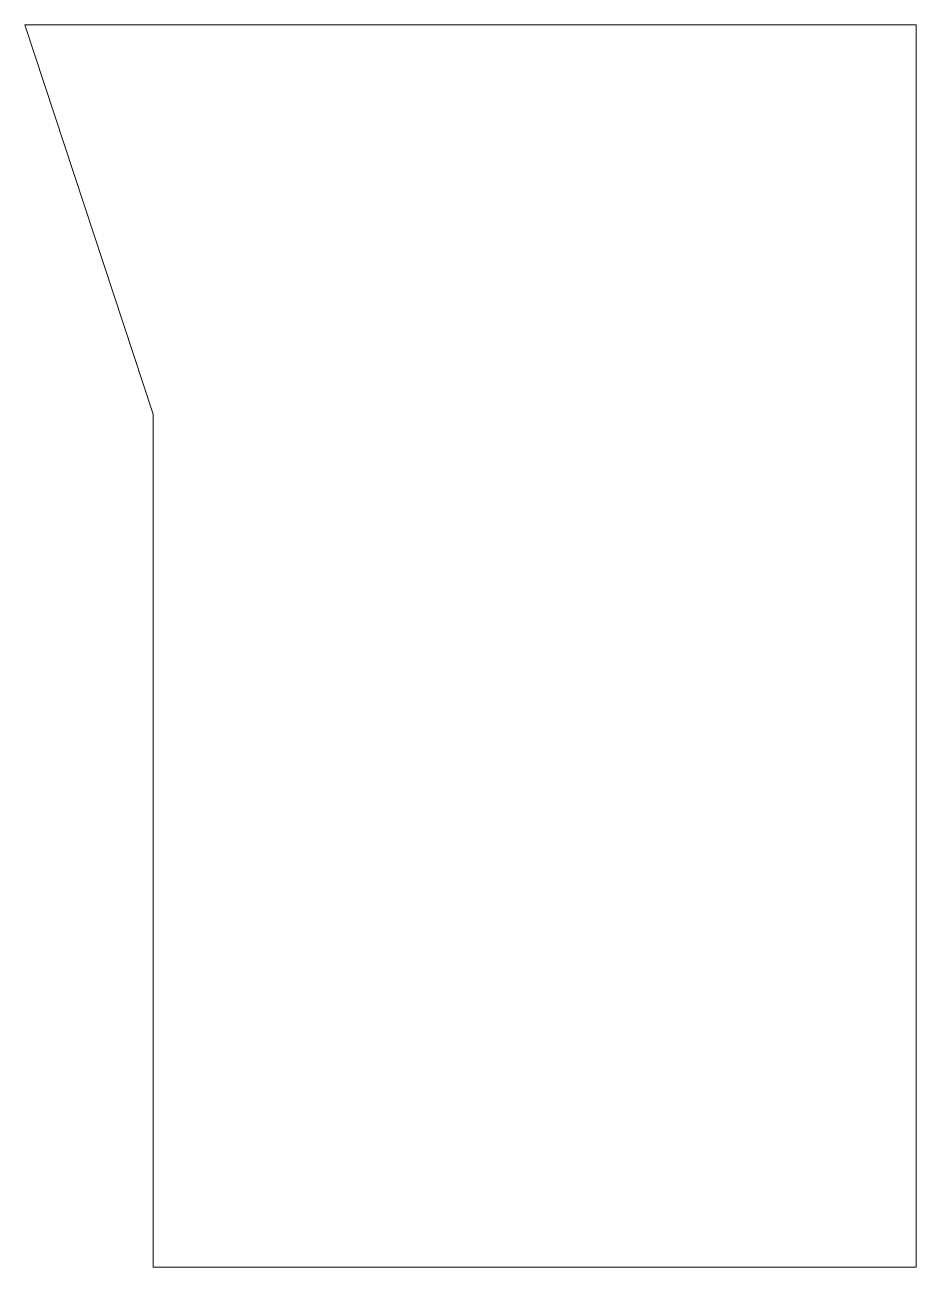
# Model space of a CAD drawing. Header units: millimetres. Extents: x -232 to 232, y -324 to 324.
import ezdxf

# ---------------------------------------------------------------- set-up
doc = ezdxf.new("R2010")
doc.units = ezdxf.units.MM

msp = doc.modelspace()

# ---------------------------------------------------------------- linework, layer by layer
at = {"color": 7, "linetype": 'Continuous', "lineweight": 15}
for p, q in [((-232.5, 324), (-165.5, 121)), ((232.5, 324), (-232.5, 324)), ((232.5, -324), (232.5, 324)), ((-165.5, 121), (-165.5, -324)), ((-165.5, -324), (232.5, -324))]:
    msp.add_line(p, q, dxfattribs=at)

doc.saveas('drawing.dxf')
